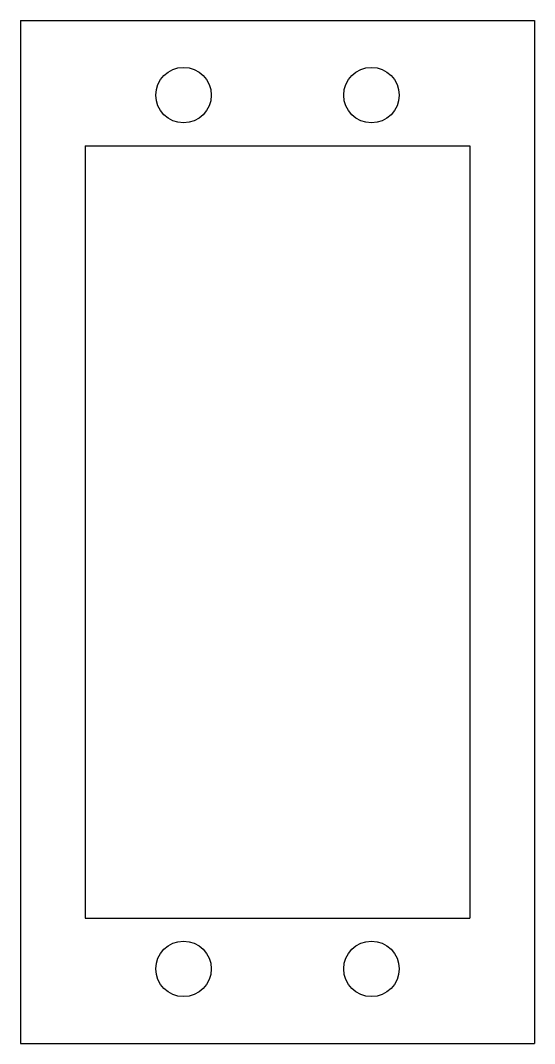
# Model space of a CAD drawing. Header units: millimetres. Extents: x 0 to 27.8, y 0 to 55.3.
import ezdxf

# ---------------------------------------------------------------- set-up
doc = ezdxf.new("R2010")
doc.units = ezdxf.units.MM
doc.layers.get('0').update_dxf_attribs({"lineweight": 25, "true_color": 0xffffff})

msp = doc.modelspace()

# ---------------------------------------------------------------- linework, layer by layer
for p, q in [((0, 55.34), (27.82, 55.34)), ((0, 55.34), (0, 0)), ((27.82, 55.34), (27.82, 0)), ((3.5, 48.56), (24.32, 48.56)), ((3.5, 48.56), (3.5, 6.78)), ((24.32, 48.56), (24.32, 6.78)), ((3.5, 6.78), (24.32, 6.78)), ((0, 0), (27.82, 0))]:
    msp.add_line(p, q)
for centre in [(8.825, 51.3), (18.995, 51.3), (8.825, 4.04), (18.995, 4.04)]:
    msp.add_circle(centre, 1.5)

doc.saveas('drawing.dxf')
